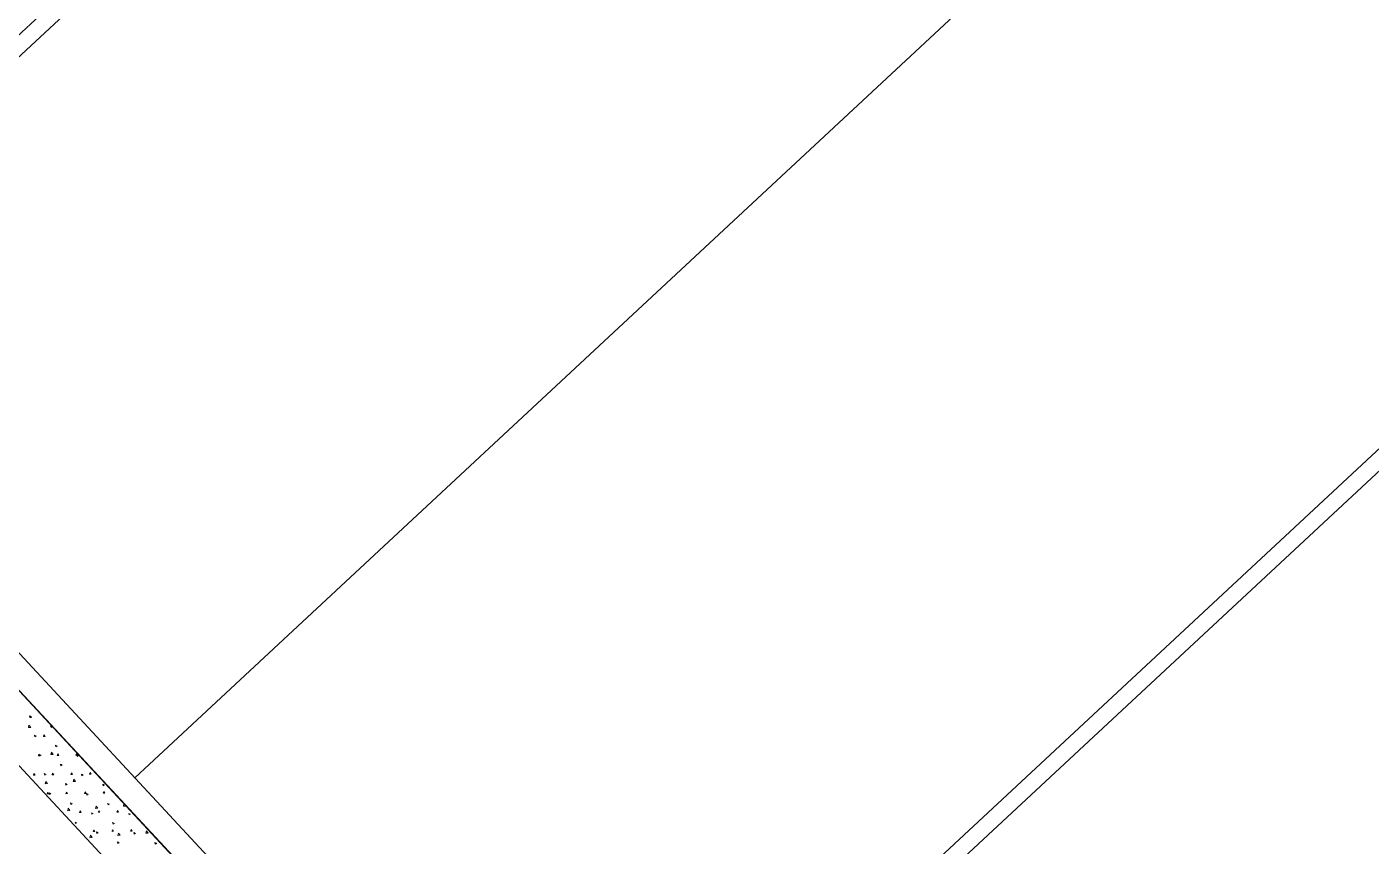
# Model space of a CAD drawing. Header units: metres. Extents: x 400488 to 400591, y 4543956 to 4544011.
# Drawn here: x 400497.495 to 400498.81, y 4543981.87 to 4543982.671 of the extents above; entities that cross this region are included whole.
import ezdxf

# ---------------------------------------------------------------- set-up
doc = ezdxf.new("R2010")
doc.units = ezdxf.units.M
doc.layers.add('Layer1', color=252, linetype='Continuous', lineweight=5)
doc.layers.add('Sev-uzun', color=100, linetype='Continuous', lineweight=5)

msp = doc.modelspace()

# ---------------------------------------------------------------- linework, layer by layer
at = {"layer": 'Layer1', "lineweight": 0}
for p, q in [((400518.8349, 4544001.6836), (400497.6001, 4543981.9363)), ((400517.5593, 4544001.3299), (400497.1851, 4543982.3826)), ((400517.5701, 4544001.3183), (400497.1959, 4543982.371)), ((400518.3788, 4544000.4487), (400498.0043, 4543981.5017)), ((400518.3896, 4544000.437), (400498.0151, 4543981.4901))]:
    msp.add_line(p, q, dxfattribs=at)
at = {"layer": 'Sev-uzun', "color": 251, "ltscale": 5}
for p, q in [((400489.4381, 4543990.6767), (400500.1317, 4543979.1776)), ((400497.0042, 4543982.5772), (400498.1959, 4543981.2957)), ((400498.1776, 4543981.2786), (400496.9859, 4543982.5602)), ((400498.0925, 4543981.3702), (400497.071, 4543982.4686)), ((400497.0344, 4543982.4346), (400498.0559, 4543981.3361)), ((400497.0344, 4543982.4346), (400498.0559, 4543981.3361)), ((400497.4961, 4543981.9855), (400497.4966, 4543981.9879)), ((400497.4984, 4543981.9857), (400497.4966, 4543981.9879)), ((400497.4988, 4543981.9961), (400497.4971, 4543981.9969)), ((400497.4975, 4543981.9954), (400497.4971, 4543981.9969)), ((400497.4975, 4543981.9952), (400497.4979, 4543981.9968)), ((400497.4988, 4543981.9961), (400497.4975, 4543981.9954)), ((400497.4991, 4543981.9953), (400497.4976, 4543981.9952)), ((400497.4991, 4543981.9953), (400497.498, 4543981.9968)), ((400497.4984, 4543981.9857), (400497.4961, 4543981.9855)), ((400497.5036, 4543981.9773), (400497.5019, 4543981.9781)), ((400497.5023, 4543981.9765), (400497.5019, 4543981.9781)), ((400497.5036, 4543981.9773), (400497.5023, 4543981.9765)), ((400497.5109, 4543981.9767), (400497.5113, 4543981.9783)), ((400497.5125, 4543981.9767), (400497.5109, 4543981.9767)), ((400497.5125, 4543981.9767), (400497.5113, 4543981.9783)), ((400497.5194, 4543981.9864), (400497.5178, 4543981.9872)), ((400497.5182, 4543981.9856), (400497.5178, 4543981.9872)), ((400497.5194, 4543981.9864), (400497.5182, 4543981.9856)), ((400497.518, 4543981.9591), (400497.5185, 4543981.9615)), ((400497.5203, 4543981.9593), (400497.5185, 4543981.9615)), ((400497.5243, 4543981.9676), (400497.5226, 4543981.9684)), ((400497.523, 4543981.9668), (400497.5226, 4543981.9684)), ((400497.5243, 4543981.9676), (400497.523, 4543981.9668)), ((400497.506, 4543981.9579), (400497.5064, 4543981.9595)), ((400497.5076, 4543981.9579), (400497.506, 4543981.9579)), ((400497.5076, 4543981.9579), (400497.5064, 4543981.9595)), ((400497.5085, 4543981.9585), (400497.5067, 4543981.9593)), ((400497.5071, 4543981.9577), (400497.5067, 4543981.9593)), ((400497.5085, 4543981.9585), (400497.5071, 4543981.9577)), ((400497.5203, 4543981.9593), (400497.518, 4543981.9591)), ((400497.5243, 4543981.9582), (400497.5247, 4543981.9597)), ((400497.5258, 4543981.9582), (400497.5243, 4543981.9582)), ((400497.5258, 4543981.9582), (400497.5247, 4543981.9597)), ((400497.5292, 4543981.9488), (400497.5274, 4543981.9496)), ((400497.5278, 4543981.948), (400497.5274, 4543981.9496)), ((400497.5291, 4543981.9488), (400497.5278, 4543981.948)), ((400497.5426, 4543981.9584), (400497.543, 4543981.96)), ((400497.5441, 4543981.9585), (400497.5426, 4543981.9584)), ((400497.5441, 4543981.9585), (400497.543, 4543981.96)), ((400497.545, 4543981.9579), (400497.5433, 4543981.9587)), ((400497.5437, 4543981.9571), (400497.5433, 4543981.9587)), ((400497.545, 4543981.9579), (400497.5437, 4543981.9571)), ((400497.5011, 4543981.9391), (400497.5015, 4543981.9407)), ((400497.5027, 4543981.9391), (400497.5011, 4543981.9391)), ((400497.5027, 4543981.9391), (400497.5015, 4543981.9407)), ((400497.5133, 4543981.9397), (400497.5116, 4543981.9405)), ((400497.512, 4543981.9389), (400497.5116, 4543981.9405)), ((400497.5133, 4543981.9397), (400497.512, 4543981.9389)), ((400497.5194, 4543981.9394), (400497.5198, 4543981.9409)), ((400497.5209, 4543981.9394), (400497.5194, 4543981.9394)), ((400497.5209, 4543981.9394), (400497.5198, 4543981.9409)), ((400497.5377, 4543981.9396), (400497.5381, 4543981.9412)), ((400497.5392, 4543981.9397), (400497.5377, 4543981.9396)), ((400497.5392, 4543981.9397), (400497.5381, 4543981.9412)), ((400497.5399, 4543981.9327), (400497.5404, 4543981.9351)), ((400497.5422, 4543981.9329), (400497.5404, 4543981.9351)), ((400497.5485, 4543981.9383), (400497.5481, 4543981.9399)), ((400497.5498, 4543981.939), (400497.5481, 4543981.9398)), ((400497.5498, 4543981.939), (400497.5485, 4543981.9383)), ((400497.556, 4543981.9399), (400497.5564, 4543981.9415)), ((400497.5575, 4543981.9399), (400497.556, 4543981.9399)), ((400497.5575, 4543981.9399), (400497.5564, 4543981.9415)), ((400497.5673, 4543981.9349), (400497.5673, 4543981.935)), ((400497.5673, 4543981.9349), (400497.5673, 4543981.9349)), ((400497.5126, 4543981.9305), (400497.513, 4543981.9329)), ((400497.5149, 4543981.9307), (400497.5126, 4543981.9305)), ((400497.5149, 4543981.9307), (400497.513, 4543981.9329)), ((400497.5145, 4543981.9206), (400497.5149, 4543981.9221)), ((400497.516, 4543981.9206), (400497.5149, 4543981.9221)), ((400497.5168, 4543981.9201), (400497.5164, 4543981.9217)), ((400497.5327, 4543981.9292), (400497.5323, 4543981.9308)), ((400497.534, 4543981.9299), (400497.5323, 4543981.9307)), ((400497.534, 4543981.9299), (400497.5327, 4543981.9292)), ((400497.5328, 4543981.9208), (400497.5332, 4543981.9224)), ((400497.5343, 4543981.9209), (400497.5332, 4543981.9224)), ((400497.5422, 4543981.9329), (400497.5399, 4543981.9327)), ((400497.5511, 4543981.9211), (400497.5515, 4543981.9227)), ((400497.5526, 4543981.9211), (400497.5515, 4543981.9227)), ((400497.5705, 4543981.9293), (400497.5688, 4543981.9301)), ((400497.5692, 4543981.9286), (400497.5688, 4543981.9301)), ((400497.5705, 4543981.9293), (400497.5692, 4543981.9286)), ((400497.5693, 4543981.9214), (400497.5698, 4543981.923)), ((400497.5709, 4543981.9214), (400497.5698, 4543981.9229)), ((400497.516, 4543981.9206), (400497.5145, 4543981.9206)), ((400497.5181, 4543981.9208), (400497.5164, 4543981.9216)), ((400497.5181, 4543981.9208), (400497.5168, 4543981.9201)), ((400497.5343, 4543981.9209), (400497.5328, 4543981.9208)), ((400497.5388, 4543981.9111), (400497.5371, 4543981.9119)), ((400497.5375, 4543981.9104), (400497.5371, 4543981.9119)), ((400497.5388, 4543981.9111), (400497.5375, 4543981.9104)), ((400497.5526, 4543981.9211), (400497.5511, 4543981.9211)), ((400497.5547, 4543981.9202), (400497.5529, 4543981.921)), ((400497.5533, 4543981.9195), (400497.5529, 4543981.921)), ((400497.5547, 4543981.9202), (400497.5533, 4543981.9195)), ((400497.5618, 4543981.9063), (400497.5623, 4543981.9087)), ((400497.5641, 4543981.9065), (400497.5623, 4543981.9087)), ((400497.5709, 4543981.9214), (400497.5694, 4543981.9214)), ((400497.5754, 4543981.9105), (400497.5736, 4543981.9113)), ((400497.574, 4543981.9098), (400497.5736, 4543981.9113)), ((400497.5754, 4543981.9105), (400497.574, 4543981.9098)), ((400497.5891, 4543981.9085), (400497.5896, 4543981.9109)), ((400497.5914, 4543981.9087), (400497.5891, 4543981.9085)), ((400497.5914, 4543981.9087), (400497.5896, 4543981.9109)), ((400497.5289, 4543981.9027), (400497.5283, 4543981.9036)), ((400497.5283, 4543981.9035), (400497.5283, 4543981.9036)), ((400497.5345, 4543981.9041), (400497.5349, 4543981.9065)), ((400497.5367, 4543981.9043), (400497.5345, 4543981.9041)), ((400497.5367, 4543981.9043), (400497.5349, 4543981.9065)), ((400497.5462, 4543981.9023), (400497.5466, 4543981.9039)), ((400497.5477, 4543981.9023), (400497.5462, 4543981.9023)), ((400497.5477, 4543981.9023), (400497.5466, 4543981.9039)), ((400497.5595, 4543981.9014), (400497.5578, 4543981.9022)), ((400497.5582, 4543981.9007), (400497.5578, 4543981.9022)), ((400497.5595, 4543981.9014), (400497.5582, 4543981.9007)), ((400497.5641, 4543981.9065), (400497.5618, 4543981.9063)), ((400497.5644, 4543981.9026), (400497.5649, 4543981.9042)), ((400497.566, 4543981.9026), (400497.5645, 4543981.9026)), ((400497.566, 4543981.9026), (400497.5649, 4543981.9041)), ((400497.5827, 4543981.9029), (400497.5831, 4543981.9044)), ((400497.5843, 4543981.9029), (400497.5828, 4543981.9028)), ((400497.5843, 4543981.9029), (400497.5832, 4543981.9044)), ((400497.5961, 4543981.9008), (400497.5943, 4543981.9016)), ((400497.5947, 4543981.9), (400497.5943, 4543981.9016)), ((400497.5961, 4543981.9008), (400497.5947, 4543981.9)), ((400497.5436, 4543981.8923), (400497.5419, 4543981.8931)), ((400497.5423, 4543981.8916), (400497.5419, 4543981.8931)), ((400497.5436, 4543981.8923), (400497.5423, 4543981.8916)), ((400497.5595, 4543981.8838), (400497.56, 4543981.8854)), ((400497.5611, 4543981.8838), (400497.5596, 4543981.8838)), ((400497.5611, 4543981.8838), (400497.56, 4543981.8853)), ((400497.5643, 4543981.8826), (400497.5626, 4543981.8834)), ((400497.563, 4543981.8818), (400497.5626, 4543981.8834)), ((400497.5643, 4543981.8826), (400497.563, 4543981.8818)), ((400497.5778, 4543981.8841), (400497.5782, 4543981.8856)), ((400497.5794, 4543981.8841), (400497.5779, 4543981.884)), ((400497.5794, 4543981.8841), (400497.5783, 4543981.8856)), ((400497.5802, 4543981.8917), (400497.5785, 4543981.8925)), ((400497.5789, 4543981.8909), (400497.5785, 4543981.8925)), ((400497.5802, 4543981.8917), (400497.5789, 4543981.8909)), ((400497.5837, 4543981.8799), (400497.5841, 4543981.8823)), ((400497.586, 4543981.8801), (400497.5841, 4543981.8823)), ((400497.5961, 4543981.8843), (400497.5965, 4543981.8859)), ((400497.5977, 4543981.8843), (400497.5962, 4543981.8843)), ((400497.5977, 4543981.8843), (400497.5966, 4543981.8859)), ((400497.6009, 4543981.882), (400497.5992, 4543981.8828)), ((400497.5996, 4543981.8812), (400497.5992, 4543981.8828)), ((400497.611, 4543981.8821), (400497.6115, 4543981.8845)), ((400497.6133, 4543981.8823), (400497.611, 4543981.8821)), ((400497.6133, 4543981.8823), (400497.6115, 4543981.8845)), ((400497.5563, 4543981.8777), (400497.5568, 4543981.8801)), ((400497.5586, 4543981.8779), (400497.5563, 4543981.8777)), ((400497.5586, 4543981.8779), (400497.5568, 4543981.8801)), ((400497.585, 4543981.8729), (400497.5833, 4543981.8737)), ((400497.5837, 4543981.8721), (400497.5833, 4543981.8737)), ((400497.586, 4543981.8801), (400497.5837, 4543981.8799)), ((400497.585, 4543981.8729), (400497.5837, 4543981.8721)), ((400497.6009, 4543981.882), (400497.5996, 4543981.8812)), ((400497.6202, 4543981.8715), (400497.6198, 4543981.8731)), ((400497.6216, 4543981.8722), (400497.6199, 4543981.8731)), ((400497.6216, 4543981.8723), (400497.6202, 4543981.8715))]:
    msp.add_line(p, q, dxfattribs=at)

doc.saveas('drawing.dxf')
